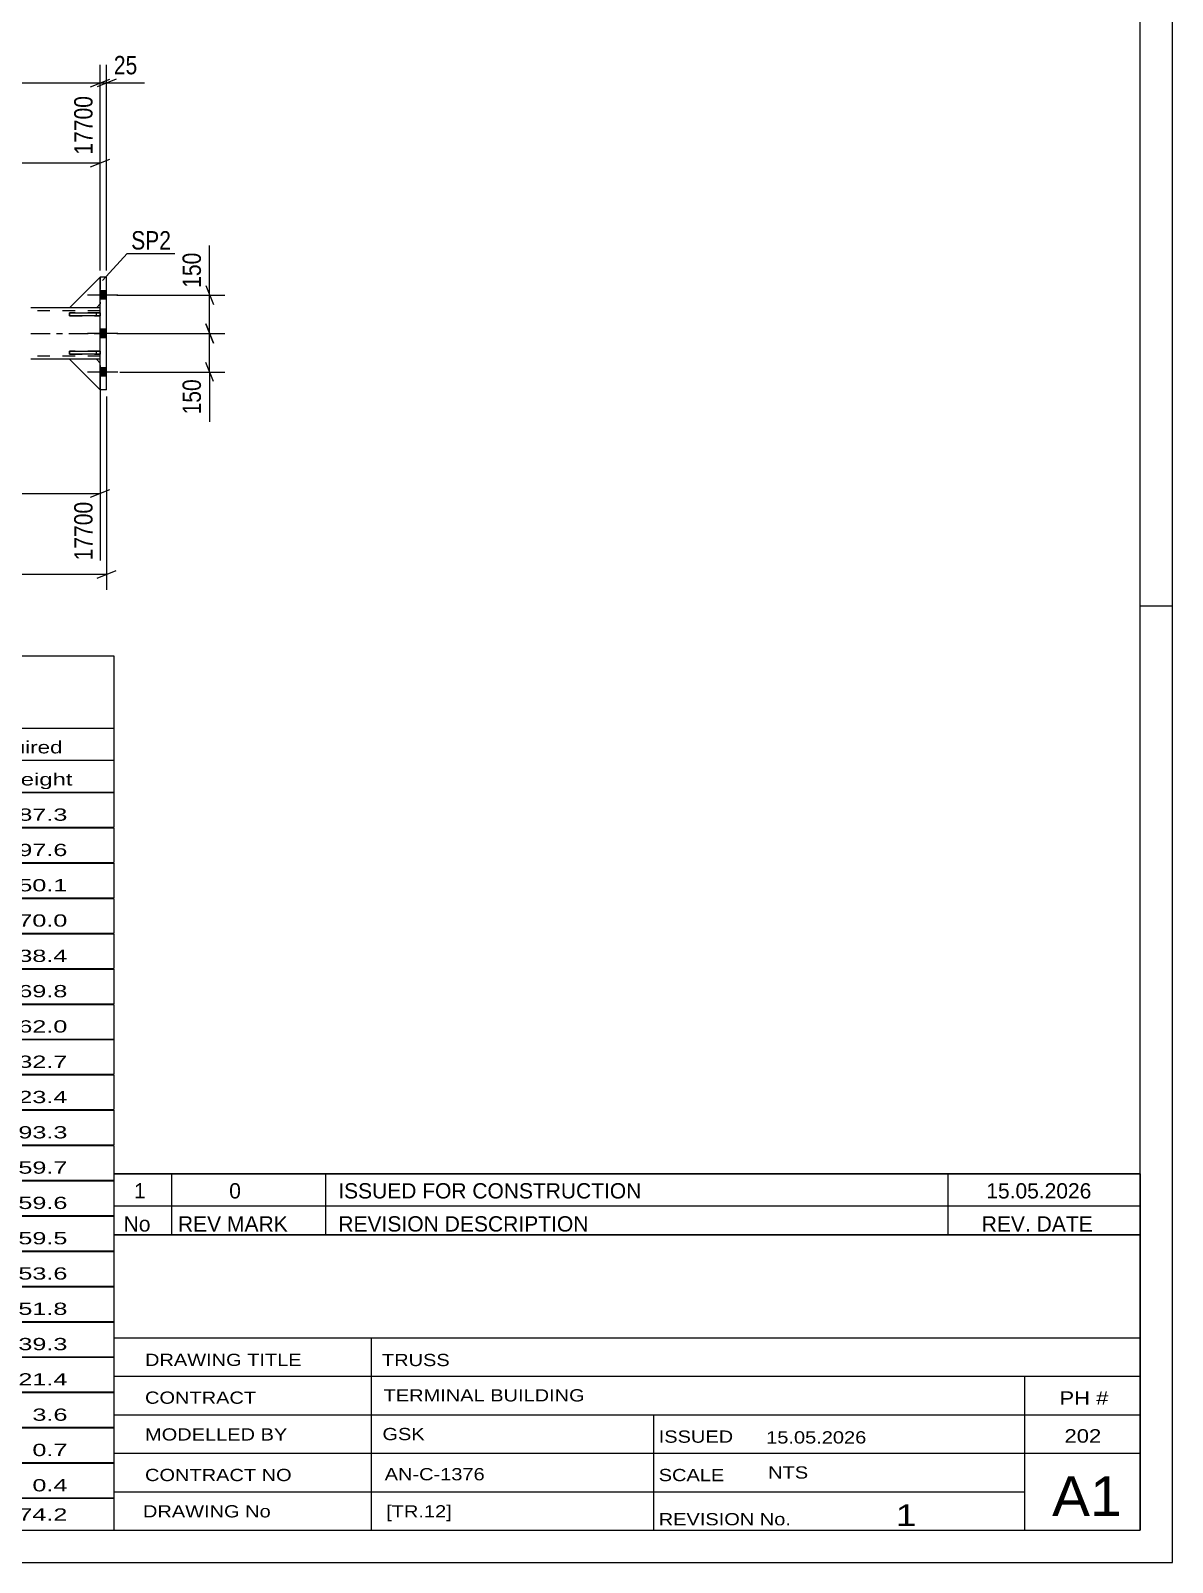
# Model space of a CAD drawing. Header units: millimetres. Extents: x -75 to 766, y -422 to 172.
# Drawn here: x 587.7 to 765.6, y -422.4 to -183.7 of the extents above; entities that cross this region are included whole.
import ezdxf

# ---------------------------------------------------------------- set-up
doc = ezdxf.new("R2010")
doc.units = ezdxf.units.MM
doc.linetypes.add('DXK_LINE_DOT2', pattern=[3.9198, 1.9599, -1.9599])
doc.linetypes.add('DXK_LINE_DOT3', pattern=[5.9187, 2.979, -0.9799, 0.9799, -0.9799])
doc.styles.add('Arial Narrow', font='ARIALN.TTF', dxfattribs={"height": 0.2})

# ---------------------------------------------------------------- blocks, each defined once
blk = doc.blocks.new('Unknown-386048478-62316')
at = {"color": 7, "linetype": 'Continuous'}
for p, q in [((440.64, -281.15), (600.64, -281.15)), ((440.64, -292.4), (440.64, -281.15)), ((600.64, -281.15), (600.64, -292.4)), ((440.64, -292.4), (600.64, -292.4)), ((440.64, -292.4), (440.64, -297.4)), ((600.64, -292.4), (600.64, -297.4)), ((440.64, -297.4), (600.64, -297.4)), ((440.64, -297.4), (440.64, -302.4)), ((464.64, -297.4), (464.64, -302.4)), ((500.14, -297.4), (500.14, -302.4)), ((526.14, -297.4), (526.14, -302.4)), ((539.14, -297.4), (539.14, -302.4)), ((556.64, -297.4), (556.64, -302.4)), ((578.64, -297.4), (578.64, -302.4)), ((600.64, -297.4), (600.64, -302.4)), ((440.64, -302.4), (600.64, -302.4)), ((440.64, -302.45), (440.64, -307.85)), ((440.64, -302.45), (600.64, -302.45)), ((464.64, -302.4), (464.64, -307.9)), ((500.14, -302.4), (500.14, -307.9)), ((526.14, -302.4), (526.14, -307.9)), ((539.14, -302.4), (539.14, -307.9)), ((556.64, -302.4), (556.64, -307.9)), ((578.64, -302.4), (578.64, -307.9)), ((600.64, -302.45), (600.64, -307.85)), ((440.64, -307.85), (600.64, -307.85)), ((464.64, -307.9), (464.64, -313.4)), ((500.14, -307.9), (500.14, -313.4)), ((526.14, -307.9), (526.14, -313.4)), ((539.14, -307.9), (539.14, -313.4)), ((556.64, -307.9), (556.64, -313.4)), ((578.64, -307.9), (578.64, -313.4)), ((440.64, -307.95), (440.64, -313.35)), ((440.64, -307.95), (600.64, -307.95)), ((600.64, -307.95), (600.64, -313.35)), ((440.64, -313.35), (600.64, -313.35)), ((440.64, -313.45), (440.64, -318.85)), ((440.64, -313.45), (600.64, -313.45)), ((464.64, -313.4), (464.64, -318.9)), ((500.14, -313.4), (500.14, -318.9)), ((526.14, -313.4), (526.14, -318.9)), ((539.14, -313.4), (539.14, -318.9)), ((556.64, -313.4), (556.64, -318.9)), ((578.64, -313.4), (578.64, -318.9)), ((600.64, -313.45), (600.64, -318.85)), ((440.64, -318.85), (600.64, -318.85)), ((440.64, -318.95), (440.64, -324.35)), ((440.64, -318.95), (600.64, -318.95)), ((464.64, -318.9), (464.64, -324.4)), ((500.14, -318.9), (500.14, -324.4)), ((526.14, -318.9), (526.14, -324.4)), ((539.14, -318.9), (539.14, -324.4)), ((556.64, -318.9), (556.64, -324.4)), ((578.64, -318.9), (578.64, -324.4)), ((600.64, -318.95), (600.64, -324.35)), ((440.64, -324.35), (600.64, -324.35)), ((440.64, -324.45), (440.64, -329.85)), ((440.64, -324.45), (600.64, -324.45)), ((464.64, -324.4), (464.64, -329.9)), ((500.14, -324.4), (500.14, -329.9)), ((526.14, -324.4), (526.14, -329.9)), ((539.14, -324.4), (539.14, -329.9)), ((556.64, -324.4), (556.64, -329.9)), ((578.64, -324.4), (578.64, -329.9)), ((600.64, -324.45), (600.64, -329.85)), ((440.64, -329.85), (600.64, -329.85)), ((440.64, -329.95), (440.64, -335.35)), ((440.64, -329.95), (600.64, -329.95)), ((464.64, -329.9), (464.64, -335.4)), ((500.14, -329.9), (500.14, -335.4)), ((526.14, -329.9), (526.14, -335.4)), ((539.14, -329.9), (539.14, -335.4)), ((556.64, -329.9), (556.64, -335.4)), ((578.64, -329.9), (578.64, -335.4)), ((600.64, -329.95), (600.64, -335.35)), ((440.64, -335.35), (600.64, -335.35)), ((440.64, -335.45), (440.64, -340.85)), ((440.64, -335.45), (600.64, -335.45)), ((464.64, -335.4), (464.64, -340.9)), ((500.14, -335.4), (500.14, -340.9)), ((526.14, -335.4), (526.14, -340.9)), ((539.14, -335.4), (539.14, -340.9)), ((556.64, -335.4), (556.64, -340.9)), ((578.64, -335.4), (578.64, -340.9)), ((600.64, -335.45), (600.64, -340.85)), ((440.64, -340.85), (600.64, -340.85)), ((440.64, -340.95), (440.64, -346.35)), ((440.64, -340.95), (600.64, -340.95)), ((464.64, -340.9), (464.64, -346.4)), ((500.14, -340.9), (500.14, -346.4)), ((526.14, -340.9), (526.14, -346.4)), ((539.14, -340.9), (539.14, -346.4)), ((556.64, -340.9), (556.64, -346.4)), ((578.64, -340.9), (578.64, -346.4)), ((600.64, -340.95), (600.64, -346.35)), ((440.64, -346.35), (600.64, -346.35)), ((440.64, -346.45), (440.64, -351.85)), ((440.64, -346.45), (600.64, -346.45)), ((464.64, -346.4), (464.64, -351.9)), ((500.14, -346.4), (500.14, -351.9)), ((526.14, -346.4), (526.14, -351.9)), ((539.14, -346.4), (539.14, -351.9)), ((556.64, -346.4), (556.64, -351.9)), ((578.64, -346.4), (578.64, -351.9)), ((600.64, -346.45), (600.64, -351.85)), ((440.64, -351.85), (600.64, -351.85)), ((440.64, -351.95), (440.64, -357.35)), ((440.64, -351.95), (600.64, -351.95)), ((464.64, -351.9), (464.64, -357.4)), ((500.14, -351.9), (500.14, -357.4)), ((526.14, -351.9), (526.14, -357.4)), ((539.14, -351.9), (539.14, -357.4)), ((556.64, -351.9), (556.64, -357.4)), ((578.64, -351.9), (578.64, -357.4)), ((600.64, -351.95), (600.64, -357.35)), ((440.64, -357.35), (600.64, -357.35)), ((440.64, -357.45), (440.64, -362.85)), ((440.64, -357.45), (600.64, -357.45)), ((464.64, -357.4), (464.64, -362.9)), ((500.14, -357.4), (500.14, -362.9)), ((526.14, -357.4), (526.14, -362.9)), ((539.14, -357.4), (539.14, -362.9)), ((556.64, -357.4), (556.64, -362.9)), ((578.64, -357.4), (578.64, -362.9)), ((600.64, -357.45), (600.64, -362.85)), ((440.64, -362.85), (600.64, -362.85)), ((440.64, -362.95), (440.64, -368.35)), ((440.64, -362.95), (600.64, -362.95)), ((464.64, -362.9), (464.64, -368.4)), ((500.14, -362.9), (500.14, -368.4)), ((526.14, -362.9), (526.14, -368.4)), ((539.14, -362.9), (539.14, -368.4)), ((556.64, -362.9), (556.64, -368.4)), ((578.64, -362.9), (578.64, -368.4)), ((600.64, -362.95), (600.64, -368.35)), ((440.64, -368.35), (600.64, -368.35)), ((440.64, -368.45), (440.64, -373.85)), ((440.64, -368.45), (600.64, -368.45)), ((464.64, -368.4), (464.64, -373.9)), ((500.14, -368.4), (500.14, -373.9)), ((526.14, -368.4), (526.14, -373.9)), ((539.14, -368.4), (539.14, -373.9)), ((556.64, -368.4), (556.64, -373.9)), ((578.64, -368.4), (578.64, -373.9)), ((600.64, -368.45), (600.64, -373.85)), ((440.64, -373.85), (600.64, -373.85)), ((440.64, -373.95), (440.64, -379.35)), ((440.64, -373.95), (600.64, -373.95)), ((464.64, -373.9), (464.64, -379.4)), ((500.14, -373.9), (500.14, -379.4)), ((526.14, -373.9), (526.14, -379.4)), ((539.14, -373.9), (539.14, -379.4)), ((556.64, -373.9), (556.64, -379.4)), ((578.64, -373.9), (578.64, -379.4)), ((600.64, -373.95), (600.64, -379.35)), ((440.64, -379.35), (600.64, -379.35)), ((440.64, -379.45), (440.64, -384.85)), ((440.64, -379.45), (600.64, -379.45)), ((464.64, -379.4), (464.64, -384.9)), ((500.14, -379.4), (500.14, -384.9)), ((526.14, -379.4), (526.14, -384.9)), ((539.14, -379.4), (539.14, -384.9)), ((556.64, -379.4), (556.64, -384.9)), ((578.64, -379.4), (578.64, -384.9)), ((600.64, -379.45), (600.64, -384.85)), ((440.64, -384.85), (600.64, -384.85)), ((440.64, -384.95), (440.64, -390.35)), ((440.64, -384.95), (600.64, -384.95)), ((464.64, -384.9), (464.64, -390.4)), ((500.14, -384.9), (500.14, -390.4)), ((526.14, -384.9), (526.14, -390.4)), ((539.14, -384.9), (539.14, -390.4)), ((556.64, -384.9), (556.64, -390.4)), ((578.64, -384.9), (578.64, -390.4)), ((600.64, -384.95), (600.64, -390.35)), ((440.64, -390.35), (600.64, -390.35)), ((440.64, -390.45), (440.64, -395.85)), ((440.64, -390.45), (600.64, -390.45)), ((464.64, -390.4), (464.64, -395.9)), ((500.14, -390.4), (500.14, -395.9)), ((526.14, -390.4), (526.14, -395.9)), ((539.14, -390.4), (539.14, -395.9)), ((556.64, -390.4), (556.64, -395.9)), ((578.64, -390.4), (578.64, -395.9)), ((600.64, -390.45), (600.64, -395.85)), ((440.64, -395.85), (600.64, -395.85)), ((440.64, -395.95), (440.64, -401.35)), ((440.64, -395.95), (600.64, -395.95)), ((464.64, -395.9), (464.64, -401.4)), ((500.14, -395.9), (500.14, -401.4)), ((526.14, -395.9), (526.14, -401.4)), ((539.14, -395.9), (539.14, -401.4)), ((556.64, -395.9), (556.64, -401.4)), ((578.64, -395.9), (578.64, -401.4)), ((600.64, -395.95), (600.64, -401.35)), ((440.64, -401.35), (600.64, -401.35)), ((440.64, -401.45), (440.64, -406.85)), ((440.64, -401.45), (600.64, -401.45)), ((464.64, -401.4), (464.64, -406.9)), ((500.14, -401.4), (500.14, -406.9)), ((526.14, -401.4), (526.14, -406.9)), ((539.14, -401.4), (539.14, -406.9)), ((556.64, -401.4), (556.64, -406.9)), ((578.64, -401.4), (578.64, -406.9)), ((600.64, -401.45), (600.64, -406.85)), ((440.64, -406.85), (600.64, -406.85)), ((440.64, -406.95), (440.64, -412.35)), ((440.64, -406.95), (600.64, -406.95)), ((464.64, -406.9), (464.64, -412.4)), ((500.14, -406.9), (500.14, -412.4)), ((526.14, -406.9), (526.14, -412.4)), ((539.14, -406.9), (539.14, -412.4)), ((556.64, -406.9), (556.64, -412.4)), ((578.64, -406.9), (578.64, -412.4)), ((600.64, -406.95), (600.64, -412.35)), ((440.64, -412.35), (600.64, -412.35)), ((440.64, -412.4), (600.64, -412.4)), ((440.64, -412.4), (440.64, -417.4)), ((556.64, -412.4), (556.64, -417.4)), ((578.64, -412.4), (578.64, -417.4)), ((600.64, -412.4), (600.64, -417.4)), ((440.64, -417.4), (600.64, -417.4))]:
    blk.add_line(p, q, dxfattribs=at)
at = {"color": 7, "style": 'Arial Narrow'}
for s, height, width, p in [('GENERAL NOTES & WELD DETAILS :', 2.8633, 1.4, (441.79, -288.84)), ('REFER TYP DRAWING TYP-01', 1.9089, 1.6, (525.34, -288.74)), ("MATERIAL LIST FOR ASSEMBLY MK'D", 1.9089, 1.6, (441.79, -296.34)), ('TR12', 1.909, 1.794707, (535.63, -296.43)), ('1', 1.91, 1.794707, (562.72, -296.34)), ('No. Required', 1.9089, 1.6, (572.05, -296.34)), ('Mark', 1.909, 1.7, (441.97, -301.4)), ('Profile', 1.909, 1.7, (475.05, -301.4)), ('Material', 1.909, 1.7, (505.18, -301.34)), ('No.', 1.909, 1.7, (530.14, -301.34)), ('Length', 1.909, 1.7, (540.64, -301.34)), ('Area', 1.909, 1.7, (563.14, -301.34)), ('Weight', 1.909, 1.7, (582.64, -301.34))]:
    blk.add_text(s, height=height, dxfattribs=dict(at, width=width)).set_placement(p)
at = {"color": 7, "linetype": 'Continuous', "style": 'Arial Narrow'}
for s, height, width, p in [('BC107', 1.909, 1.794707, (442.14, -306.84)), ('RHS300*200*12', 1.9089, 1.794707, (466.64, -306.84)), ('E350', 1.909, 1.794707, (506.38, -306.84)), ('1', 1.91, 1.794707, (530.5, -306.84)), ('17700', 1.909, 1.794707, (541.03, -306.84)), ('17.6', 1.909, 1.794707, (564.77, -306.84)), ('1587.3', 1.909, 1.794707, (581.41, -306.84)), ('TR12', 1.909, 1.794707, (442.14, -312.34)), ('RHS300*200*12', 1.9089, 1.794707, (466.64, -312.34)), ('E350', 1.909, 1.794707, (506.38, -312.34)), ('1', 1.91, 1.794707, (530.5, -312.34)), ('16700', 1.909, 1.794707, (541.03, -312.34)), ('16.6', 1.909, 1.794707, (564.77, -312.34)), ('1497.6', 1.909, 1.794707, (581.41, -312.34)), ('M69', 1.909, 1.794707, (442.14, -317.84)), ('SHS132*8', 1.909, 1.794707, (466.64, -317.84)), ('E350', 1.909, 1.794707, (506.38, -317.84)), ('5', 1.91, 1.794707, (530.5, -317.84)), ('2890', 1.909, 1.794707, (543.22, -317.84)), ('1.5', 1.909, 1.794707, (566.96, -317.84)), ('450.1', 1.909, 1.794707, (583.59, -317.84)), ('M24', 1.909, 1.794707, (442.14, -323.34)), ('SHS132*8', 1.909, 1.794707, (466.64, -323.34)), ('E350', 1.909, 1.794707, (506.38, -323.34)), ('3', 1.91, 1.794707, (530.5, -323.34)), ('4070', 1.909, 1.794707, (543.22, -323.34)), ('2.1', 1.909, 1.794707, (566.96, -323.34)), ('370.0', 1.909, 1.794707, (583.59, -323.34)), ('M25', 1.909, 1.794707, (442.14, -328.84)), ('SHS132*8', 1.909, 1.794707, (466.64, -328.84)), ('E350', 1.909, 1.794707, (506.38, -328.84)), ('4', 1.91, 1.794707, (530.5, -328.84)), ('1973', 1.909, 1.794707, (543.22, -328.84)), ('1.0', 1.909, 1.794707, (566.96, -328.84)), ('238.4', 1.909, 1.794707, (583.59, -328.84)), ('M21', 1.909, 1.794707, (442.14, -334.34)), ('SHS180*8', 1.909, 1.794707, (466.64, -334.34)), ('E350', 1.909, 1.794707, (506.38, -334.34)), ('1', 1.91, 1.794707, (530.5, -334.34)), ('4070', 1.909, 1.794707, (543.22, -334.34)), ('2.8', 1.909, 1.794707, (566.96, -334.34)), ('169.8', 1.909, 1.794707, (583.59, -334.34)), ('M22', 1.909, 1.794707, (442.14, -339.84)), ('SHS180*8', 1.909, 1.794707, (466.64, -339.84)), ('E350', 1.909, 1.794707, (506.38, -339.84)), ('2', 1.91, 1.794707, (530.5, -339.84)), ('1950', 1.909, 1.794707, (543.22, -339.84)), ('1.4', 1.909, 1.794707, (566.96, -339.84)), ('162.0', 1.909, 1.794707, (583.59, -339.84)), ('SP4', 1.909, 1.794707, (442.14, -345.34)), ('PL16*325', 1.909, 1.794707, (466.64, -345.34)), ('E350', 1.909, 1.794707, (506.38, -345.34)), ('10', 1.909, 1.794707, (529.4, -345.34)), ('325', 1.909, 1.794707, (545.41, -345.34)), ('0.2', 1.909, 1.794707, (566.96, -345.34)), ('132.7', 1.909, 1.794707, (583.59, -345.34)), ('M55', 1.909, 1.794707, (442.14, -350.84)), ('SHS132*8', 1.909, 1.794707, (466.64, -350.84)), ('E350', 1.909, 1.794707, (506.38, -350.84)), ('1', 1.91, 1.794707, (530.5, -350.84)), ('4070', 1.909, 1.794707, (543.22, -350.84)), ('2.1', 1.909, 1.794707, (566.96, -350.84)), ('123.4', 1.909, 1.794707, (583.59, -350.84)), ('SP2', 1.909, 1.794707, (442.14, -356.34)), ('PL25*440', 1.909, 1.794707, (466.64, -356.34)), ('E350', 1.909, 1.794707, (506.38, -356.34)), ('2', 1.91, 1.794707, (530.5, -356.34)), ('540', 1.909, 1.794707, (545.41, -356.34)), ('0.5', 1.909, 1.794707, (566.96, -356.34)), ('93.3', 1.909, 1.794707, (585.78, -356.34)), ('M641', 1.909, 1.794707, (442.14, -361.84)), ('SHS132*8', 1.909, 1.794707, (466.64, -361.84)), ('E350', 1.909, 1.794707, (506.38, -361.84)), ('1', 1.91, 1.794707, (530.5, -361.84)), ('1975', 1.909, 1.794707, (543.22, -361.84)), ('1.0', 1.909, 1.794707, (566.96, -361.84)), ('59.7', 1.909, 1.794707, (585.78, -361.84)), ('M640', 1.909, 1.794707, (442.14, -367.34)), ('SHS132*8', 1.909, 1.794707, (466.64, -367.34)), ('E350', 1.909, 1.794707, (506.38, -367.34)), ('1', 1.91, 1.794707, (530.5, -367.34)), ('1973', 1.909, 1.794707, (543.22, -367.34)), ('1.0', 1.909, 1.794707, (566.96, -367.34)), ('59.6', 1.909, 1.794707, (585.78, -367.34)), ('M56', 1.909, 1.794707, (442.14, -372.84)), ('SHS132*8', 1.909, 1.794707, (466.64, -372.84)), ('E350', 1.909, 1.794707, (506.38, -372.84)), ('1', 1.91, 1.794707, (530.5, -372.84)), ('1971', 1.909, 1.794707, (543.22, -372.84)), ('1.0', 1.909, 1.794707, (566.96, -372.84)), ('59.5', 1.909, 1.794707, (585.78, -372.84)), ('TC494', 1.909, 1.794707, (442.14, -378.34)), ('SHS100*8', 1.909, 1.794707, (466.64, -378.34)), ('E350', 1.909, 1.794707, (506.38, -378.34)), ('4', 1.91, 1.794707, (530.5, -378.34)), ('598', 1.909, 1.794707, (545.41, -378.34)), ('0.2', 1.909, 1.794707, (566.96, -378.34)), ('53.6', 1.909, 1.794707, (585.78, -378.34)), ('SP1', 1.909, 1.794707, (442.14, -383.84)), ('PL25*300', 1.909, 1.794707, (466.64, -383.84)), ('E350', 1.909, 1.794707, (506.38, -383.84)), ('2', 1.91, 1.794707, (530.5, -383.84)), ('440', 1.909, 1.794707, (545.41, -383.84)), ('0.3', 1.909, 1.794707, (566.96, -383.84)), ('51.8', 1.909, 1.794707, (585.78, -383.84)), ('BC35', 1.909, 1.794707, (442.14, -389.34)), ('SHS132*6', 1.909, 1.794707, (466.64, -389.34)), ('E350', 1.909, 1.794707, (506.38, -389.34)), ('6', 1.91, 1.794707, (530.5, -389.34)), ('300', 1.909, 1.794707, (545.41, -389.34)), ('0.1', 1.909, 1.794707, (566.96, -389.34)), ('39.3', 1.909, 1.794707, (585.78, -389.34)), ('ST4', 1.909, 1.794707, (442.14, -394.84)), ('PL12*120', 1.909, 1.794707, (466.64, -394.84)), ('E350', 1.909, 1.794707, (506.38, -394.84)), ('32', 1.909, 1.794707, (529.4, -394.84)), ('120', 1.909, 1.794707, (545.41, -394.84)), ('0.0', 1.909, 1.794707, (566.96, -394.84)), ('21.4', 1.909, 1.794707, (585.78, -394.84)), ('ST6', 1.909, 1.794707, (442.14, -400.34)), ('PL6*97', 1.909, 1.794707, (466.64, -400.34)), ('E350', 1.909, 1.794707, (506.38, -400.34)), ('16', 1.909, 1.794707, (529.4, -400.34)), ('100', 1.909, 1.794707, (545.41, -400.34)), ('0.0', 1.909, 1.794707, (566.96, -400.34)), ('3.6', 1.909, 1.794707, (587.97, -400.34)), ('PL73', 1.909, 1.794707, (442.14, -405.84)), ('PL6*30', 1.909, 1.794707, (466.64, -405.84)), ('E350', 1.909, 1.794707, (506.38, -405.84)), ('8', 1.91, 1.794707, (530.5, -405.84)), ('62', 1.909, 1.794707, (547.6, -405.84)), ('0.0', 1.909, 1.794707, (566.96, -405.84)), ('0.7', 1.909, 1.794707, (587.97, -405.84)), ('PL74', 1.909, 1.794707, (442.14, -411.34)), ('PL6*30', 1.909, 1.794707, (466.64, -411.34)), ('E350', 1.909, 1.794707, (506.38, -411.34)), ('4', 1.91, 1.794707, (530.5, -411.34)), ('74', 1.909, 1.794707, (547.6, -411.34)), ('0.0', 1.909, 1.794707, (566.96, -411.34)), ('0.4', 1.909, 1.794707, (587.97, -411.34)), ('Total', 1.909, 1.7, (542.97, -415.9)), ('69.5', 1.909, 1.794707, (564.28, -415.9)), ('5174.2', 1.909, 1.794707, (581.41, -415.9))]:
    blk.add_text(s, height=height, dxfattribs=dict(at, width=width)).set_placement(p)
blk = doc.blocks.new('Unknown-386048478-15116')
at = {"color": 5, "linetype": 'Continuous'}
for p, q in [((765.64, -422.4), (765.64, 171.6)), ((760.64, -417.4), (760.64, 166.6)), ((765.64, -273.4), (760.64, -273.4)), ((-70.36, -417.4), (760.64, -417.4)), ((-75.36, -422.4), (765.64, -422.4))]:
    blk.add_line(p, q, dxfattribs=at)
blk = doc.blocks.new('Unknown-386048478-62315')
at = {"color": 7, "linetype": 'Continuous'}
for p, q in [((600.64, -371.35), (600.64, -417.4)), ((600.64, -371.35), (760.64, -371.35)), ((760.64, -371.4), (760.64, -417.4)), ((600.64, -387.4), (760.64, -387.4)), ((640.78, -387.4), (640.78, -417.4)), ((600.64, -393.4), (760.64, -393.4)), ((742.64, -417.35), (742.64, -393.35)), ((600.64, -399.4), (760.64, -399.4)), ((684.78, -399.4), (684.78, -417.4)), ((600.64, -405.4), (760.64, -405.4)), ((600.64, -411.4), (742.64, -411.4)), ((600.64, -417.4), (760.64, -417.4))]:
    blk.add_line(p, q, dxfattribs=at)
at = {"color": 7, "style": 'Arial Narrow'}
for s, height, width, p in [('DRAWING TITLE', 1.9089, 1.425378, (605.52, -391.8)), ('TRUSS', 1.909, 1.425378, (642.45, -391.82)), ('CONTRACT', 1.909, 1.425378, (605.52, -397.69)), ('TERMINAL BUILDING', 1.9089, 1.425378, (642.7, -397.33)), ('MODELLED BY', 1.9089, 1.425378, (605.52, -403.42)), ('GSK', 1.909, 1.425378, (642.52, -403.36)), ('ISSUED', 1.909, 1.425378, (685.58, -403.76)), ('15.05.2026', 1.909, 1.425378, (702.33, -403.88)), ('CONTRACT NO', 1.9089, 1.425378, (605.52, -409.74)), ('AN-C-1376', 1.909, 1.425378, (642.87, -409.62)), ('SCALE', 1.909, 1.425378, (685.58, -409.75)), ('A1', 6.204, 1.25, (746.88, -415.2)), ('DRAWING No', 1.909, 1.425378, (605.2, -415.4)), ('[TR.12]', 1.909, 1.425378, (643.1, -415.41)), ('REVISION No.', 1.9089, 1.425378, (685.58, -416.63)), ('1', 3.34, 1.5, (722.55, -416.72))]:
    blk.add_text(s, height=height, dxfattribs=dict(at, width=width)).set_placement(p)
at = {"color": 7, "linetype": 'Continuous', "style": 'Arial Narrow'}
for s, height, width, p in [('PH #', 2.1, 1.42538, (748.04, -397.85)), ('202', 2.1, 1.42538, (748.83, -403.75)), ('NTS', 1.909, 1.425378, (702.64, -409.35))]:
    blk.add_text(s, height=height, dxfattribs=dict(at, width=width)).set_placement(p)
blk = doc.blocks.new('Unknown-386048478-62318')
at = {"color": 7, "linetype": 'Continuous'}
for p, q in [((600.64, -361.85), (760.64, -361.85)), ((760.64, -361.85), (600.64, -361.85)), ((600.64, -361.85), (600.64, -366.85)), ((609.64, -361.85), (609.64, -366.85)), ((633.64, -361.85), (633.64, -366.85)), ((730.64, -361.85), (730.64, -366.85)), ((760.64, -361.85), (760.64, -366.85)), ((600.64, -366.85), (760.64, -366.85)), ((600.64, -366.85), (600.64, -371.35)), ((600.64, -366.85), (760.64, -366.85)), ((609.64, -366.85), (609.64, -371.35)), ((633.64, -366.85), (633.64, -371.35)), ((730.64, -366.85), (730.64, -371.35)), ((760.64, -366.85), (760.64, -371.35)), ((760.64, -371.35), (600.64, -371.35))]:
    blk.add_line(p, q, dxfattribs=at)
at = {"color": 7, "linetype": 'Continuous', "style": 'Arial Narrow'}
for s, height, width, p in [('1', 2.39, 1.196471, (603.8, -365.7)), ('0', 2.39, 1.196471, (618.64, -365.7)), ('ISSUED FOR CONSTRUCTION', 2.3861, 1.196471, (635.64, -365.7)), ('15.05.2026', 2.386, 1.196471, (736.64, -365.7)), ('No', 2.386, 1.2, (602.18, -370.85)), ('REV MARK', 2.386, 1.2, (610.64, -370.85)), ('REVISION DESCRIPTION', 2.3861, 1.2, (635.64, -370.85)), ('REV. DATE', 2.386, 1.2, (735.92, -370.85))]:
    blk.add_text(s, height=height, dxfattribs=dict(at, width=width)).set_placement(p)
blk = doc.blocks.new('Part-386048478-48487 - 48412')
at = {"color": 2, "linetype": 'Continuous'}
for p, q in [((597.94, -234.91), (593.74, -234.91)), ((593.74, -234.91), (598.54, -239.71)), ((598.54, -235.51), (597.94, -234.91))]:
    blk.add_line(p, q, dxfattribs=at)
at = {"color": 7, "linetype": 'DXK_LINE_DOT2'}
blk.add_line((598.54, -239.71), (598.54, -235.51), dxfattribs=at)
blk = doc.blocks.new('Part-386048478-48485 - 48412')
at = {"color": 7, "linetype": 'DXK_LINE_DOT2'}
for p, q in [((597.94, -234.91), (593.74, -234.91)), ((593.74, -234.91), (598.54, -239.71)), ((598.54, -235.51), (597.94, -234.91)), ((598.54, -239.71), (598.54, -235.51))]:
    blk.add_line(p, q, dxfattribs=at)
blk = doc.blocks.new('Part-386048478-48486 - 48412')
at = {"color": 7, "linetype": 'DXK_LINE_DOT2'}
for p, q in [((597.94, -234.91), (593.74, -234.91)), ((593.74, -234.91), (598.54, -239.71)), ((598.54, -235.51), (597.94, -234.91)), ((598.54, -239.71), (598.54, -235.51))]:
    blk.add_line(p, q, dxfattribs=at)
blk = doc.blocks.new('Part-386048478-48482 - 48412')
at = {"color": 7, "linetype": 'DXK_LINE_DOT2'}
for p, q in [((593.74, -226.91), (598.54, -222.11)), ((598.54, -222.11), (598.54, -226.31)), ((598.54, -226.31), (597.94, -226.91)), ((597.94, -226.91), (593.74, -226.91))]:
    blk.add_line(p, q, dxfattribs=at)
blk = doc.blocks.new('Part-386048478-48489 - 48412')
at = {"color": 2, "linetype": 'Continuous'}
for p, q in [((593.74, -228.15), (593.74, -227.67)), ((593.74, -227.67), (598.54, -227.67)), ((598.54, -228.15), (593.74, -228.15)), ((598.54, -227.67), (598.54, -228.15))]:
    blk.add_line(p, q, dxfattribs=at)
at = {"color": 7, "linetype": 'DXK_LINE_DOT2'}
blk.add_line((597.94, -228.15), (597.94, -227.67), dxfattribs=at)
blk = doc.blocks.new('Part-386048478-48491 - 48412')
at = {"color": 7, "linetype": 'DXK_LINE_DOT2'}
for p, q in [((598.54, -227.67), (593.74, -227.67)), ((593.74, -227.67), (593.74, -228.15)), ((593.74, -228.15), (598.54, -228.15)), ((597.94, -228.15), (597.94, -227.67)), ((598.54, -228.15), (598.54, -227.67))]:
    blk.add_line(p, q, dxfattribs=at)
blk = doc.blocks.new('Part-386048478-48492 - 48412')
at = {"color": 2, "linetype": 'Continuous'}
for p, q in [((593.74, -226.91), (587.74, -226.91)), ((598.54, -226.91), (597.94, -226.91)), ((593.74, -234.91), (587.74, -234.91)), ((598.54, -234.91), (597.94, -234.91))]:
    blk.add_line(p, q, dxfattribs=at)
at = {"color": 7, "linetype": 'DXK_LINE_DOT2'}
for p, q in [((598.54, -226.91), (587.74, -226.91)), ((598.54, -227.39), (587.74, -227.39)), ((597.94, -226.91), (593.74, -226.91)), ((598.54, -234.91), (598.54, -226.91)), ((598.54, -234.43), (587.74, -234.43)), ((598.54, -234.91), (587.74, -234.91)), ((597.94, -234.91), (593.74, -234.91))]:
    blk.add_line(p, q, dxfattribs=at)
at = {"color": 7, "linetype": 'DXK_LINE_DOT3'}
blk.add_line((587.74, -230.91), (598.54, -230.91), dxfattribs=at)
blk = doc.blocks.new('Part-386048478-48439 - 48412')
at = {"color": 2, "linetype": 'Continuous'}
for p, q in [((599.54, -222.11), (598.54, -222.11)), ((598.54, -239.71), (598.54, -222.11)), ((599.54, -239.71), (599.54, -222.11)), ((599.54, -239.71), (598.54, -239.71))]:
    blk.add_line(p, q, dxfattribs=at)
blk = doc.blocks.new('Part-386048478-48483 - 48412')
at = {"color": 7, "linetype": 'DXK_LINE_DOT2'}
for p, q in [((593.74, -226.91), (598.54, -222.11)), ((598.54, -222.11), (598.54, -226.31)), ((598.54, -226.31), (597.94, -226.91)), ((597.94, -226.91), (593.74, -226.91))]:
    blk.add_line(p, q, dxfattribs=at)
blk = doc.blocks.new('Part-386048478-48484 - 48412')
at = {"color": 2, "linetype": 'Continuous'}
for p, q in [((593.74, -226.91), (598.54, -222.11)), ((598.54, -226.31), (597.94, -226.91)), ((597.94, -226.91), (593.74, -226.91))]:
    blk.add_line(p, q, dxfattribs=at)
at = {"color": 7, "linetype": 'DXK_LINE_DOT2'}
blk.add_line((598.54, -226.31), (598.54, -222.11), dxfattribs=at)
blk = doc.blocks.new('Part-386048478-48488 - 48412')
at = {"color": 2, "linetype": 'Continuous'}
for p, q in [((593.74, -234.15), (593.74, -233.67)), ((593.74, -233.67), (598.54, -233.67)), ((598.54, -233.67), (598.54, -234.15)), ((598.54, -234.15), (593.74, -234.15))]:
    blk.add_line(p, q, dxfattribs=at)
at = {"color": 7, "linetype": 'DXK_LINE_DOT2'}
blk.add_line((597.94, -234.15), (597.94, -233.67), dxfattribs=at)
blk = doc.blocks.new('Part-386048478-48490 - 48412')
at = {"color": 7, "linetype": 'DXK_LINE_DOT2'}
for p, q in [((598.54, -233.67), (593.74, -233.67)), ((593.74, -233.67), (593.74, -234.15)), ((597.94, -234.15), (597.94, -233.67)), ((598.54, -234.15), (598.54, -233.67)), ((593.74, -234.15), (598.54, -234.15))]:
    blk.add_line(p, q, dxfattribs=at)
blk = doc.blocks.new('Bolt-386048478-48584 - 48412')
at = {"linetype": 'Continuous'}
for points in [[(599.54, -225.57), (599.54, -224.25), (598.54, -224.25), (598.54, -225.57)], [(599.54, -225.57), (599.54, -224.25), (598.54, -224.25), (598.54, -225.57)], [(599.54, -225.57), (599.54, -224.25), (598.54, -224.25), (598.54, -225.57)], [(599.54, -225.57), (599.54, -224.25), (598.54, -224.25), (598.54, -225.57)], [(599.54, -231.57), (599.54, -230.25), (598.54, -230.25), (598.54, -231.57)], [(599.54, -231.57), (599.54, -230.25), (598.54, -230.25), (598.54, -231.57)], [(599.54, -237.57), (599.54, -236.25), (598.54, -236.25), (598.54, -237.57)], [(599.54, -237.57), (599.54, -236.25), (598.54, -236.25), (598.54, -237.57)], [(599.54, -237.57), (599.54, -236.25), (598.54, -236.25), (598.54, -237.57)], [(599.54, -237.57), (599.54, -236.25), (598.54, -236.25), (598.54, -237.57)]]:
    blk.add_hatch(color=1, dxfattribs=at).paths.add_polyline_path(points)
at = {"color": 1, "linetype": 'Continuous'}
for p, q in [((599.54, -224.25), (598.54, -224.25)), ((599.54, -224.25), (598.54, -224.25)), ((599.54, -224.25), (598.54, -224.25)), ((599.54, -224.25), (598.54, -224.25)), ((601.3, -224.91), (596.54, -224.91)), ((601.3, -224.91), (596.54, -224.91)), ((601.3, -224.91), (596.54, -224.91)), ((601.3, -224.91), (596.54, -224.91)), ((599.54, -225.57), (598.54, -225.57)), ((599.54, -225.57), (598.54, -225.57)), ((599.54, -225.57), (598.54, -225.57)), ((599.54, -225.57), (598.54, -225.57)), ((601.3, -230.91), (596.54, -230.91)), ((601.3, -230.91), (596.54, -230.91)), ((599.54, -230.25), (598.54, -230.25)), ((599.54, -230.25), (598.54, -230.25)), ((599.54, -231.57), (598.54, -231.57)), ((599.54, -231.57), (598.54, -231.57)), ((599.54, -236.25), (598.54, -236.25)), ((599.54, -236.25), (598.54, -236.25)), ((599.54, -236.25), (598.54, -236.25)), ((599.54, -236.25), (598.54, -236.25)), ((601.3, -236.91), (596.54, -236.91)), ((601.3, -236.91), (596.54, -236.91)), ((601.3, -236.91), (596.54, -236.91)), ((601.3, -236.91), (596.54, -236.91)), ((599.54, -237.57), (598.54, -237.57)), ((599.54, -237.57), (598.54, -237.57)), ((599.54, -237.57), (598.54, -237.57)), ((599.54, -237.57), (598.54, -237.57))]:
    blk.add_line(p, q, dxfattribs=at)
blk = doc.blocks.new('StraightDimension-386048478-49889 - 48412')
at = {"color": 7, "linetype": 'Continuous'}
for p, q in [((456.36, -214.8), (456.36, -193.89)), ((598.54, -221.11), (598.54, -193.89)), ((457.86, -203.73), (454.86, -204.93)), ((456.36, -204.33), (598.54, -204.33)), ((597.04, -204.93), (600.04, -203.73))]:
    blk.add_line(p, q, dxfattribs=at)
at = {"color": 0, "linetype": 'Continuous'}
blk.add_wipeout([(597.94, -193.29), (593.74, -193.29), (593.74, -203.63), (597.94, -203.63)], dxfattribs=at)
at = {"color": 0}
blk.add_wipeout([(531.71, -203.58), (531.71, -199.38), (523.19, -199.38), (523.19, -203.58)], dxfattribs=at)
at = {"color": 3, "linetype": 'Continuous', "style": 'Arial Narrow'}
blk.add_text('17700', height=2.863, rotation=90.0002, dxfattribs=at).set_placement((597.34, -203.03))
at = {"color": 3, "style": 'Arial Narrow'}
blk.add_text('5291', height=2.863, dxfattribs=at).set_placement((523.79, -202.98))
blk = doc.blocks.new('StraightDimension-386048478-54014 - 48412')
at = {"color": 7, "linetype": 'Continuous'}
for p, q in [((598.54, -221.11), (598.54, -189.02)), ((599.54, -221.11), (599.54, -189.02)), ((597.04, -192.47), (600.04, -191.27)), ((601.04, -191.27), (598.04, -192.47)), ((598.54, -191.87), (599.54, -191.87))]:
    blk.add_line(p, q, dxfattribs=at)
at = {"color": 0}
blk.add_wipeout([(604.92, -191.12), (604.92, -186.92), (600.06, -186.92), (600.06, -191.12)], dxfattribs=at)
at = {"color": 7, "linetype": 'Continuous'}
blk.add_line((599.54, -191.87), (605.45, -191.87), dxfattribs=at)
blk.add_line((599.54, -191.87), (605.45, -191.87), dxfattribs=at)
at = {"color": 3, "style": 'Arial Narrow'}
blk.add_text('25', height=2.863, dxfattribs=at).set_placement((600.66, -190.52))
blk = doc.blocks.new('StraightDimension-386048478-54015 - 48412')
at = {"color": 7, "linetype": 'Continuous'}
for p, q in [((598.54, -221.11), (598.54, -189.02)), ((-40, -191.87), (598.54, -191.87)), ((597.04, -192.47), (600.04, -191.27))]:
    blk.add_line(p, q, dxfattribs=at)
blk = doc.blocks.new('StraightDimension-386048478-54082 - 48412')
at = {"color": 7, "linetype": 'Continuous'}
for p, q in [((456.36, -235.91), (456.36, -266.26)), ((598.54, -235.91), (598.54, -266.26)), ((457.86, -255.22), (454.86, -256.42)), ((597.04, -256.42), (600.04, -255.22)), ((456.36, -255.82), (598.54, -255.82))]:
    blk.add_line(p, q, dxfattribs=at)
at = {"color": 0}
blk.add_wipeout([(531.71, -255.07), (531.71, -250.87), (523.19, -250.87), (523.19, -255.07)], dxfattribs=at)
at = {"color": 0, "linetype": 'Continuous'}
blk.add_wipeout([(597.94, -256.52), (593.74, -256.52), (593.74, -266.86), (597.94, -266.86)], dxfattribs=at)
at = {"color": 3, "style": 'Arial Narrow'}
blk.add_text('5291', height=2.863, dxfattribs=at).set_placement((523.79, -254.47))
at = {"color": 3, "linetype": 'Continuous', "style": 'Arial Narrow'}
blk.add_text('17700', height=2.863, rotation=90.0002, dxfattribs=at).set_placement((597.34, -266.26))
blk = doc.blocks.new('StraightDimension-386048478-54117 - 48412')
at = {"color": 7, "linetype": 'Continuous'}
for p, q in [((599.54, -240.71), (599.54, -270.83)), ((-41, -268.43), (599.54, -268.43)), ((598.04, -269.03), (601.04, -267.83))]:
    blk.add_line(p, q, dxfattribs=at)
blk = doc.blocks.new('StraightDimension-386048478-60832 - 48412')
at = {"color": 7, "linetype": 'Continuous'}
for p, q in [((614.98, -223.41), (616.18, -226.41)), ((601.12, -224.91), (617.98, -224.91)), ((615.58, -230.91), (615.58, -224.91)), ((601.12, -230.91), (617.98, -230.91)), ((616.18, -232.41), (614.98, -229.41))]:
    blk.add_line(p, q, dxfattribs=at)
at = {"color": 0}
blk.add_wipeout([(614.83, -217.71), (610.63, -217.71), (610.63, -224.39), (614.83, -224.39)], dxfattribs=at)
at = {"color": 7, "linetype": 'Continuous'}
blk.add_line((615.58, -224.91), (615.58, -217.18), dxfattribs=at)
blk.add_line((615.58, -224.91), (615.58, -217.18), dxfattribs=at)
at = {"color": 3, "style": 'Arial Narrow'}
blk.add_text('150', height=2.863, rotation=90.0002, dxfattribs=at).set_placement((614.23, -223.79))
blk = doc.blocks.new('StraightDimension-386048478-60833 - 48412')
at = {"color": 7, "linetype": 'Continuous'}
for p, q in [((601.12, -230.91), (617.98, -230.91)), ((614.98, -229.41), (616.18, -232.41)), ((615.58, -236.91), (615.58, -230.91)), ((616.18, -238.41), (614.98, -235.41)), ((601.58, -236.91), (617.98, -236.91))]:
    blk.add_line(p, q, dxfattribs=at)
at = {"color": 0}
blk.add_wipeout([(614.83, -237.44), (610.63, -237.44), (610.63, -244.12), (614.83, -244.12)], dxfattribs=at)
at = {"color": 7, "linetype": 'Continuous'}
blk.add_line((615.58, -236.91), (615.58, -244.65), dxfattribs=at)
blk.add_line((615.58, -236.91), (615.58, -244.65), dxfattribs=at)
at = {"color": 3, "style": 'Arial Narrow'}
blk.add_text('150', height=2.863, rotation=90.0002, dxfattribs=at).set_placement((614.23, -243.52))
blk = doc.blocks.new('Mark-386048478-50002 - 48412')
at = {"color": 0}
blk.add_wipeout([(609.57, -217.82), (609.57, -214.82), (603.36, -214.82), (603.36, -217.82)], dxfattribs=at)
blk.add_wipeout([(609.57, -217.82), (609.57, -214.82), (603.36, -214.82), (603.36, -217.82)], dxfattribs=at)
at = {"color": 30, "linetype": 'Continuous'}
for p, q in [((598.9, -222.66), (602.76, -218.42)), ((602.76, -218.42), (610.17, -218.42))]:
    blk.add_line(p, q, dxfattribs=at)
at = {"color": 3, "style": 'Arial Narrow'}
blk.add_text('SP2', height=2.863, dxfattribs=at).set_placement((603.36, -217.82))

msp = doc.modelspace()

# ---------------------------------------------------------------- block references
for name in ['Unknown-386048478-15116', 'Part-386048478-48482 - 48412', 'Part-386048478-48483 - 48412', 'Part-386048478-48484 - 48412', 'Bolt-386048478-48584 - 48412', 'Part-386048478-48439 - 48412', 'Part-386048478-48492 - 48412', 'Part-386048478-48489 - 48412', 'Part-386048478-48491 - 48412', 'Part-386048478-48488 - 48412', 'Part-386048478-48490 - 48412', 'Part-386048478-48487 - 48412', 'Part-386048478-48485 - 48412', 'Part-386048478-48486 - 48412', 'Unknown-386048478-62316', 'Unknown-386048478-62318', 'Unknown-386048478-62315']:
    msp.add_blockref(name, (0, 0))

# ---------------------------------------------------------------- next in the draw order: block references
for name in ['StraightDimension-386048478-49889 - 48412', 'StraightDimension-386048478-54082 - 48412']:
    msp.add_blockref(name, (0, 0))

# ---------------------------------------------------------------- next in the draw order: block references
for name in ['StraightDimension-386048478-54014 - 48412', 'StraightDimension-386048478-54117 - 48412']:
    msp.add_blockref(name, (0, 0))

# ---------------------------------------------------------------- next in the draw order: block references
msp.add_blockref('StraightDimension-386048478-54015 - 48412', (0, 0))

# ---------------------------------------------------------------- next in the draw order: block references
msp.add_blockref('StraightDimension-386048478-60832 - 48412', (0, 0))

# ---------------------------------------------------------------- next in the draw order: block references
for name in ['Mark-386048478-50002 - 48412', 'StraightDimension-386048478-60833 - 48412']:
    msp.add_blockref(name, (0, 0))

doc.saveas('drawing.dxf')
